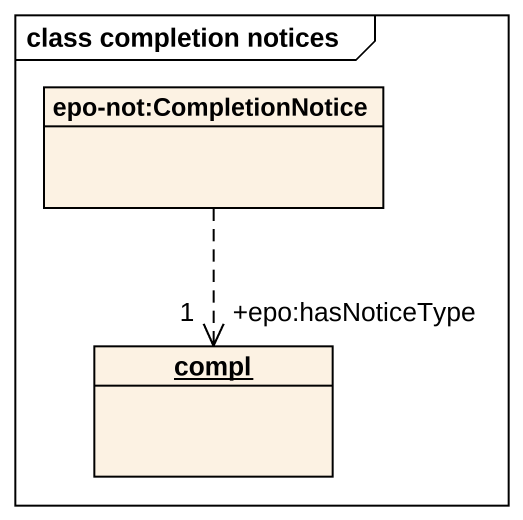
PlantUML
@startuml
mainframe class completion notices
hide circle
hide empty members
class "epo-not:CompletionNotice" as epo_not_CompletionNotice
object compl
epo_not_CompletionNotice ..> "+epo:hasNoticeType\n1" compl
@enduml
